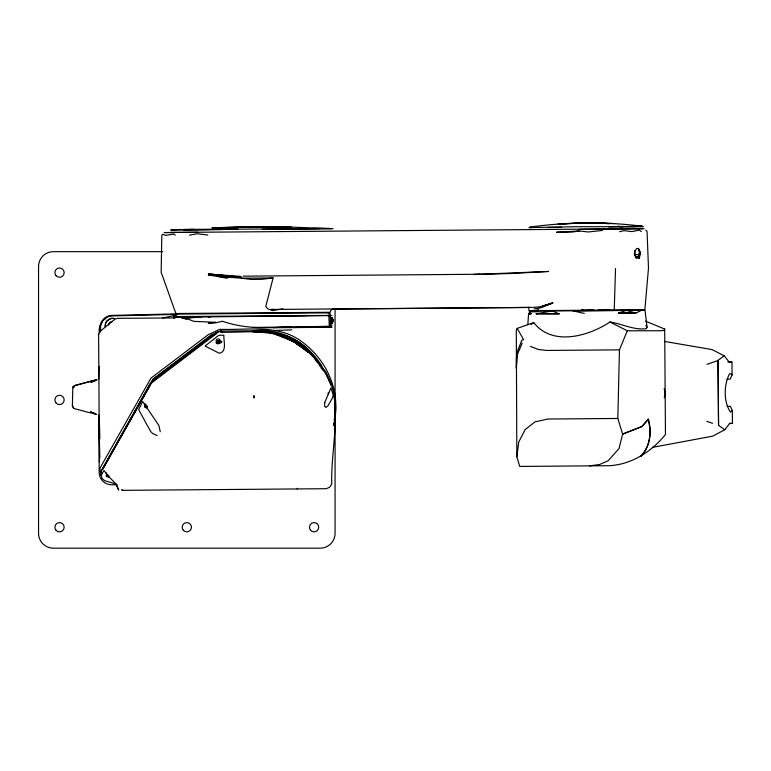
<?xml version="1.0" encoding="UTF-8"?>
<svg xmlns="http://www.w3.org/2000/svg" width="771" height="771" viewBox="0 0 771 771"><rect width="100%" height="100%" fill="white"/><g stroke="black" fill="none" stroke-linecap="round" stroke-linejoin="round"><path stroke-width="1.16" d="M331.781 318.105L330.788 317.623L332.272 318.095L331.964 323.454M589.642 465.867L599.559 464.518L608.126 460.769L619.026 448.597L622.611 434.102L617.831 418.47L619.45 349.861L627.315 330.798L661.884 330.72L664.101 330.277L664.689 329.082L645.529 321.121M98.727 379.351L99.073 366.312M99.97 331.944L100.085 327.203A12.124 12.124 0 0 1 111.891 315.406L176.819 313.893M100.481 331.973L100.606 327.241A11.498 11.392 -88.5 0 1 102.601 321.015L107.632 316.862L111.92 315.917L176.877 314.404M614.246 310L615.518 268.568M638.369 248.387L640.566 253.129L637.858 257.071L635.786 257.196L636.123 257.948L639.236 258.218L639.111 250.18L638.369 248.387L636.48 248.657L634.62 252.377L634.417 254.016L635.323 256.136M333.804 425.187L335.472 415.598L334.913 400.216L333.525 392.979C338.671 422.932 331.038 453.926 331.694 484.101L329.535 487.349L326.249 488.708L122.599 490.346L121.914 489.855L122.599 490.346M335.048 415.627C339.375 387.119 324.639 358.139 301.654 341.592C278.312 323.839 246.922 330.393 219.918 329.323L208.266 334.643L150.971 378.147L100.114 467.891L99.902 470.522L100.712 472.054M527.807 324.649L528.598 313.845L531.103 313.826L529.532 311.156L645.028 310.26L647.033 327.087L646.397 328.677C634.061 330.354 622.033 323.839 609.986 321.989C588.63 336.223 552.393 346.632 533.783 322.606L517.187 328.398L516.3 330.335L516.84 456.856L519.77 466.426L609.668 465.703C631.892 464.315 651.678 451.546 665.46 434.565L664.689 329.082M332.041 321.256L333.207 321.738L333.159 319.31L331.299 319.223L330.971 323.454L332.224 323.444L332.388 322.374L331.347 322.037L331.202 322.972M105.184 326.673L105.617 323.049L107.198 320.64L111.429 318.336L114.493 318.616M516.84 456.856L518.796 441.937L525.099 429.649L534.978 421.872L547.959 419.029L617.831 418.47M528.598 313.845L529.157 313.951L529.532 311.156L532.52 311.976M105.164 326.181C104.904 321.208 109.79 317.267 114.6 318.529M98.611 334.007L99.43 462.311M331.241 323.454L331.347 322.037M332.195 322.962L332.33 322.037M102.186 469.529L153.053 379.072L211.158 334.971L220.487 331.038L254.989 330.817L268.279 331.79L285.925 335.732A53.507 37.827 -0.5 0 1 304.988 346.989L321.391 365.541L324.562 371.429M329.574 315.349L329.554 312.862L176.299 314.096M333.891 425.727L335 418.826M100.558 472.131L150.731 382.734L215.909 332.956A8.269 5.85 -0.4 0 1 221.903 331.087M334.142 420.166L334.595 417.901M215.986 340.743L216.998 339.115L219.176 339.086L220.236 340.348L218.954 341.784M664.255 397.865L665.209 393.258L664.188 388.661M639.236 258.218L640.566 253.129L639.111 250.18M227.291 278.312L217.547 276.413L240.995 277.097L208.266 274.996L217.547 276.413L241.362 278.177L273.117 277.945L265.764 306.434L267.624 308.708L272.5 310.655L282.899 308.824M273.397 327.733L331.742 327.27L330.952 326.297L331.26 325.16L329.063 327.29L325.699 326.335C320.1 328.301 314.433 325.275 308.689 327.453C302.232 324.803 295.274 329.304 288.894 326.634C266.708 328.619 243.79 328.725 222.52 321.256L215.533 322.847L208.334 323.155L215.61 322.317L193.829 321.362L187.276 318.78M330.904 321.179L331.366 317.613L332.349 317.613L332.368 319.493L331.887 321.17L330.904 321.179L331.01 322.972L332.282 322.962L332.262 320.775M108.422 325.015L109.781 322.538M106.417 472.941L106.359 474.396L107.159 475.023M522.237 343.008L517.582 354.043L516.319 368.297L516.387 358.168L517.698 350.632L521.842 340.165L523.634 339.703L517.187 328.398M727.747 361.907L731.958 362.081L732.065 374.947L730.176 379.12L726.986 379.139M727.12 406.384L730.397 406.356L732.344 410.5L732.45 423.366L729.742 423.385L724.807 429.755L718.553 425.341L718.032 360.327L724.21 355.816L729.25 362.1L731.958 362.081M328.147 394.116L328.359 392.478M221.952 341.678L220.776 342.931M205.375 345.803L218.01 335.867L219.629 335.163L223.898 335.337C223.368 340.686 227.387 351.923 219.253 353.243L205.549 346.275M104.095 466.879L112.855 451.266M114.021 449.185L153.034 380.064L211.88 336.04L215.263 334.296M150.702 384.276L102.292 469.693L153.034 379.371L211.1 335.905L216.921 333.188M151.887 382.194L153.063 380.103L211.273 335.915L214.858 334.026M73.534 387.803L74.536 386.329M145.517 406.683L146.066 405.132L145.517 406.683L147.203 407.358M107.699 474.223L107.15 475.784L108.846 476.459M107.15 475.784L107.709 475.09M216.988 341.62L217.538 340.927L219.234 341.601L218.685 343.153L217.557 343.162L216.988 341.62L217.557 343.162M216.988 342.478L217.538 340.927M218.685 343.153L219.234 341.601M220.39 342.363L221.47 341.071M145.035 403.59L144.524 404.987L145.411 405.883M72.879 387.013L74.508 385.635L96.452 379.746L90.641 381.52M151.212 383.216L216.661 333.438M732.344 410.5L730.416 412.1C723.42 401.518 723.863 385.163 729.405 373.954L730.657 373.684L732.065 374.947M100.529 331.038L114.503 319.502M150.432 383.775L152.166 382.397M531.152 324.504L533.783 322.606M115.264 319.021L117.471 318.356L175.142 317.893L173.658 317.912M175.701 316.775L174.95 317.228L331.993 315.522M724.807 429.755L712.683 436.164L652.43 447.363M107.526 474.387L106.215 475.553L106.408 476.468L108.769 477.172M641.453 310.289L635.882 313.084L618.4 313.103L626.331 310.376L635.882 313.084L618.4 313.103M529.185 227.59L530.313 227.079C567.263 221.865 604.83 221.556 641.867 226.182L642.995 226.674L575.956 226.713L529.185 227.59L531.739 227.57L530.313 227.079M97.011 379.679L90.853 382.329L95.344 380.691M328.022 315.358C330.354 315.657 330.219 312.669 328.003 312.881M640.441 226.693L641.867 226.182L608.926 226.944M706.911 364.317L718.119 360.491M532.694 307.388L540.567 306.8L552.807 302.984L541.069 307.793L534.033 308.92M535.44 310.636L538.688 309.508M182.37 316.717L187.498 318.24L192.586 316.64M184.529 229.421L170.69 230.009L238.027 229.315L183.421 229.768L184.616 229.392L333.12 228.708L291.631 227.117L251.886 226.953L212.15 227.753L251.886 226.953L291.631 227.117M540.567 306.8L552.807 302.984L544.133 305.547M146.124 405.257L144.62 406.24L144.755 407.348L147.155 408.071M91.257 381.144L74.546 385.625L72.821 387.119L72.387 405.96L73.688 408.129M619.605 231.714L623.893 230.635L632.104 231.608L639.246 230.086L641.25 231.541M162.777 317.941L173.359 315.811M189.521 235.155L197.203 233.738L207.862 235.01M536.259 313.758L552.229 310.973L559.206 313.826L536.259 313.758L559.206 313.826M579.185 230.992L571.947 232.09L556.595 232.216L579.185 230.992L588.379 231.965L602.643 230.404M273.117 277.945L261.292 279.353L251.259 279.43L241.362 278.177M187.498 318.24L203.159 316.553M262.217 229.276L320.158 228.65M548.162 227.435L561.654 227.329M593.699 309.595L584.736 310.241L581.565 309.431M635.304 254.758L639.381 254.478M641.867 226.182L633.483 226.751L617.311 226.385L622.689 226.838M533.648 311.898L538.177 311.59M529.157 313.951L531.103 313.826M221.913 332.118L220.641 332.195C240.88 332.927 262.217 328.957 281.714 336.272C295.38 341.553 309.306 348.839 316.871 361.975M729.327 423.539L732.45 423.366M575.609 223.33L586.056 222.819L614.044 223.561M562.387 223.976L586.056 222.819L609.736 223.6L602.517 223.359M558.079 224.014L586.056 222.819M253.013 327.453L330.952 326.297M275.18 330.441L291.746 329.843M176.704 315.927L173.436 316.023L176.896 316.38M218.27 227.705L251.886 226.953L285.511 227.166M635.583 257.1L637.858 257.071M307.282 315.522L269.272 315.831M183.421 229.768L238.027 229.315M313.277 228.37L331.578 228.534L267.99 228.775L284.499 229.103M579.108 229.334L644.064 228.717M273.859 309.422L270.91 309.45L531.711 307.407M189.232 229.373L193.945 229.334M197.896 232.254L164.136 232.572L176.299 232.466M170.709 232.466L643.004 228.679M243.183 276.153L480.198 274.245M529.166 307.446L332.86 309.065L330.971 310.202L330.296 312.274L175.884 313.518L161.158 272.24L161.823 235.377L162.642 234.336L165.746 235.348L173.832 234.047L175.181 235.271M176.27 316.573L329.352 315.426M176.964 317.209L174.95 317.228L182.235 317.103L178.188 316.756M208.131 316.958L210.435 316.939M333.159 319.31L333.168 320.283L331.588 320.775L333.188 320.765L333.207 321.738M332.166 320.283L332.185 319.31M331.771 320.775L332.744 320.765M331.405 322.384L332.388 322.374M330.913 322.442L331.993 322.962M330.817 322.635L331.809 322.625M328.851 315.551L329.275 325.169L332.07 325.15M258.275 331.858L261.677 331.829M217.547 341.784L219.234 342.459M217.547 342.295L218.675 342.295M619.45 349.861L546.514 350.439L538.312 349.446L530.429 346.401M146.066 405.989L147.194 405.98M145.507 405.825L147.194 406.5M108.836 475.591L107.718 475.601L107.718 476.459M635.053 310.327L573.229 310.867M326.779 315.551L329.448 315.532M330.798 320.89L331.8 320.881M333.168 320.283L332.571 320.765M162.768 251.664L53.372 251.664A14.822 14.822 0 0 0 38.55 266.496L38.55 533.359A14.822 14.822 0 0 0 53.382 548.181L320.244 548.181A14.822 14.822 0 0 0 335.067 533.359L335.067 308.564M331.376 319.493L332.368 319.493M117.153 484.766L111.516 484.766A12.355 12.355 0 0 1 99.16 472.411L99.16 417.949M253.052 331.935L267.132 332.735M253.042 330.778C280.548 327.704 307.224 342.112 321.391 365.541M598.277 309.537L610.015 310.038M269.281 332.918C285.039 334.2 300.305 341.505 310.694 353.504M240.995 277.097L208.584 274.062L240.822 276.404M208.584 274.062L222.327 275.199M268.221 332.465L280.249 334.122L285.925 335.732M280.952 334.884L274.707 334.084L295.303 342.237L308.487 352.52L295.515 342.902L283.998 337.004L295.303 342.237L297.866 344.714M664.641 341.447L712.009 349.591L724.21 355.816M573.142 310.944L584.312 313.402M74.498 408.649L90.525 412.938M91.489 412.996L96.423 414.509M641.655 226.24L642.995 226.674M706.834 421.342L712.587 423.289M94.862 413.352L90.429 411.83L96.732 414.451M157.178 435.548L152.619 433.495L150.644 431.461L138.616 409.574L142.654 401.508L158.807 425.351L160.252 431.702M609.986 321.989L627.315 330.798M295.515 342.902C311.927 352.424 324.861 367.834 331.376 385.673L325.256 372.181L321.102 368.018M303.427 347.384L288.412 337.91L295.303 342.237L297.799 344.733M331.742 327.27L329.275 325.169M319.261 365.367L325.246 371.14A147.386 104.21 -0.5 0 1 334.257 423.78M645.712 230.076L647.062 231.493L648.488 268.086L644.855 309.759L529.051 310.684L528.588 307.224M73.611 408.09L72.387 405.864M645.905 325.564L647.033 327.087M321.295 366.986C311.927 351.769 297.375 339.067 280.046 333.978A53.507 37.827 -0.5 0 0 261.677 331.838M314.472 357.156L318.442 363.922M321.941 367.902L322.982 369.993M297.201 488.274L297.471 488.939M100.914 475.187L100.837 471.813L100.664 475.225M99.334 418.47L99.854 438.612M98.727 414.923L99.844 457.608M718.032 360.327L718.553 425.341M332.185 320.775L332.195 322.962M330.248 315.532L330.325 325.169M218.665 340.917L218.675 341.775M146.076 406.5L146.085 407.367M331.299 318.105L331.299 319.223M99.151 333.891L99.151 330.335A12.355 12.355 0 0 1 102.196 322.22M108.884 323.656A4.134 4.134 0 0 1 112.412 321.507M329.651 313.575L329.68 314.751L329.66 313.585M650.098 429.476C650.377 439.085 647.804 449.252 640.894 456.239C650.223 446.496 651.919 431.731 648.334 419.106L641.482 426.768L622.611 434.102L642.532 426.228L648.334 419.106L650.098 429.476M254.045 396.834L253.987 397.932L253.958 395.59L254.045 396.834M324.745 402.491L324.562 406.163L325.892 407.474L328.022 405.729L331.954 398.896L333.255 395.176L330.971 387.9L324.745 402.491M634.928 250.45L634.417 254.016L636.123 257.948L634.62 252.377L634.928 250.45M101.425 474.917L101.791 478.165L104.644 480.67L116.093 484.053L118.695 490.096L116.026 483.976L107.805 475.659L104.018 470.406L101.425 474.917M220.188 342.507L219.716 343.423L217.364 343.837L216.256 343.182L216.063 342.083L217.962 340.984L219.128 341.139L220.188 342.507M548.528 271.45L512.204 273.474L473.548 274.505L548.528 271.45M185.088 318.519L181.59 317.739L186.9 319.223L185.088 318.519M55.888 275.517A4.636 4.636 0 0 0 63.829 274.341A4.636 4.636 0 0 0 58.837 268.048A4.636 4.636 0 0 0 55.888 275.517M55.888 402.809A4.636 4.636 0 0 0 63.829 401.633A4.636 4.636 0 0 0 58.847 395.34A4.636 4.636 0 0 0 55.888 402.809M55.888 530.091A4.636 4.636 0 0 0 63.829 528.925A4.636 4.636 0 0 0 58.847 522.632A4.636 4.636 0 0 0 55.888 530.091M183.18 530.091A4.636 4.636 0 0 0 191.121 528.925A4.636 4.636 0 0 0 186.139 522.632A4.636 4.636 0 0 0 183.18 530.091M310.472 530.091A4.636 4.636 0 0 0 318.413 528.916A4.636 4.636 0 0 0 313.431 522.632A4.636 4.636 0 0 0 310.472 530.091"/></g></svg>
